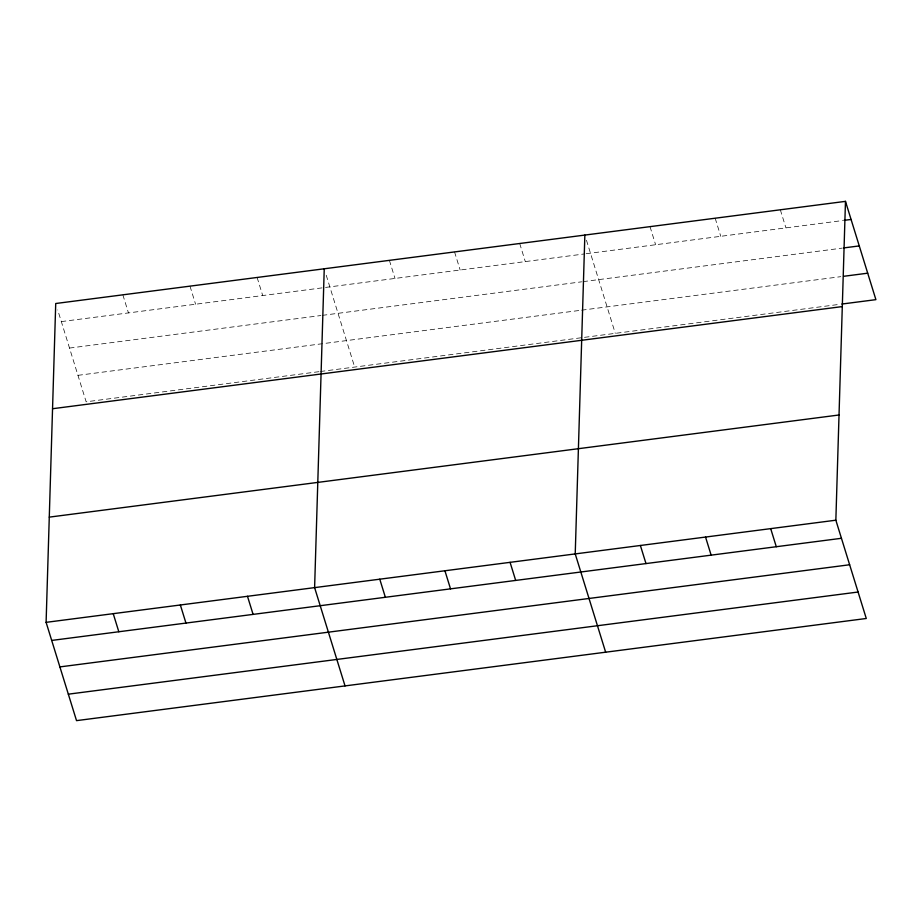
<?xml version="1.0" encoding="UTF-8"?>
<svg xmlns="http://www.w3.org/2000/svg" width="922" height="922" viewBox="0 0 922 922"><rect width="100%" height="100%" fill="white"/><g stroke="black" fill="none" stroke-linecap="round" stroke-linejoin="round"><path stroke-width="0.69" stroke-dasharray="4.61 3.46" d="M61.325 321.594L324.129 287.606M325.558 287.422L584.79 253.896M586.208 253.711L842.581 220.554M69.519 348.067L320.891 315.543M322.32 315.359L581.655 281.821M583.073 281.636L842.27 248.11M77.967 375.335L580.18 310.368M581.598 310.184L840.795 276.669M318.966 371.681L86.149 401.796L57.729 309.965M320.395 371.497L840.495 304.225M780.323 209.79L785.924 227.872M715.172 218.214L720.762 236.309M650.01 226.639L655.611 244.733M586.461 240.239L615.285 333.361M519.708 243.5L525.298 261.583M454.546 251.925L460.147 270.008M389.395 260.35L394.996 278.444M326.238 275.24L354.67 367.071M257.111 277.464L262.712 295.547M189.99 286.143L195.579 304.225M122.856 294.821L128.458 312.915"/><path stroke-width="1.38" d="M845.474 201.365L835.851 520.204L866.277 618.489L76.526 720.635L46.1 622.35L55.723 303.511L845.474 201.365L875.9 299.65L841.901 304.041M324.244 268.775L314.609 587.625L345.035 685.91M584.859 235.064L575.224 553.915L605.65 652.2M843.987 220.37L851.075 219.448M843.688 247.926L859.269 245.92M843.63 276.3L867.706 273.189M52.554 408.723L842.293 306.577M49.281 517.127L839.02 414.992M46.1 622.35L835.851 520.204M51.701 640.433L841.44 538.298M59.895 666.906L849.635 564.76M68.332 694.174L858.082 592.028M770.688 528.629L776.289 546.723M705.537 537.053L711.139 555.148M640.387 545.49L645.988 563.572M510.073 562.339L515.675 580.422M444.923 570.764L450.524 588.858M379.772 579.189L385.361 597.283M247.488 596.303L253.089 614.386M180.355 604.982L185.956 623.076M113.233 613.672L118.823 631.754"/></g></svg>
